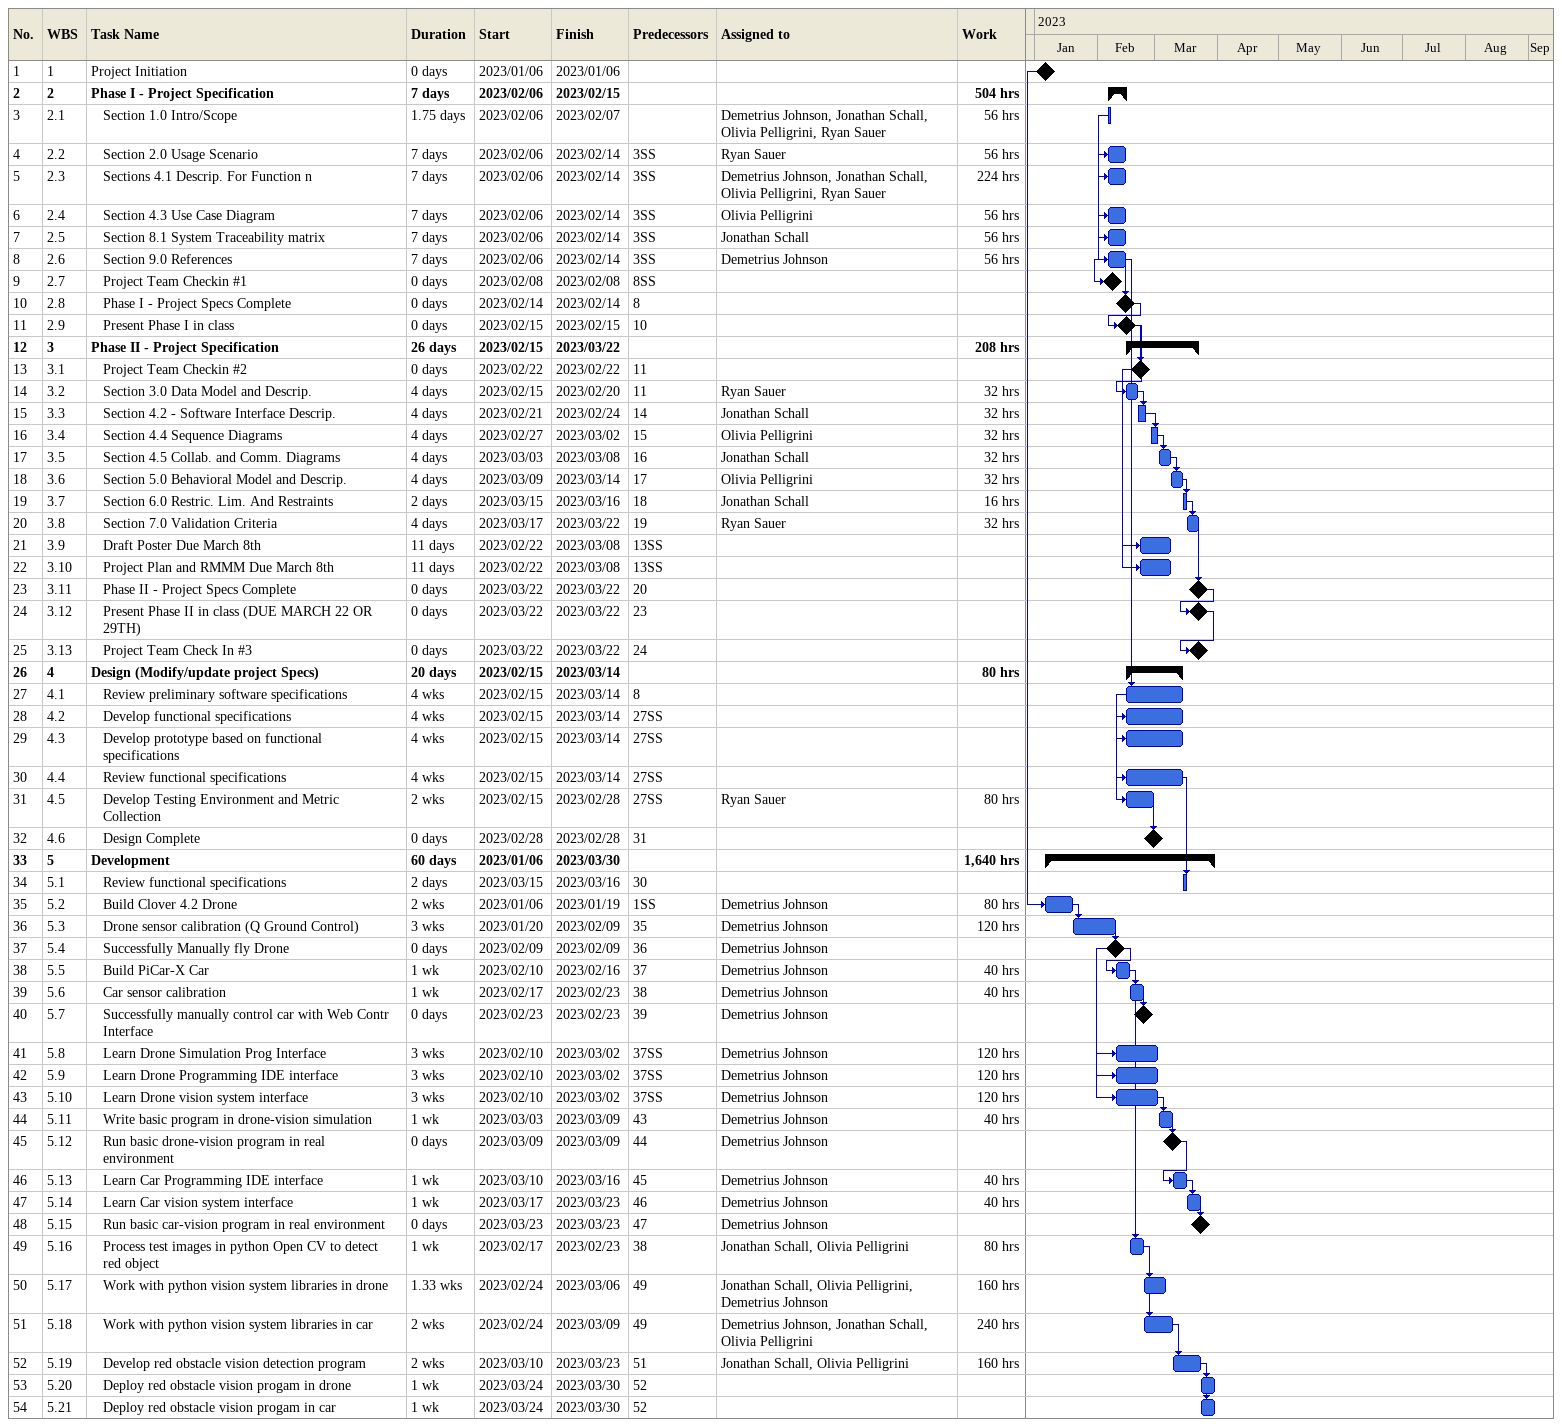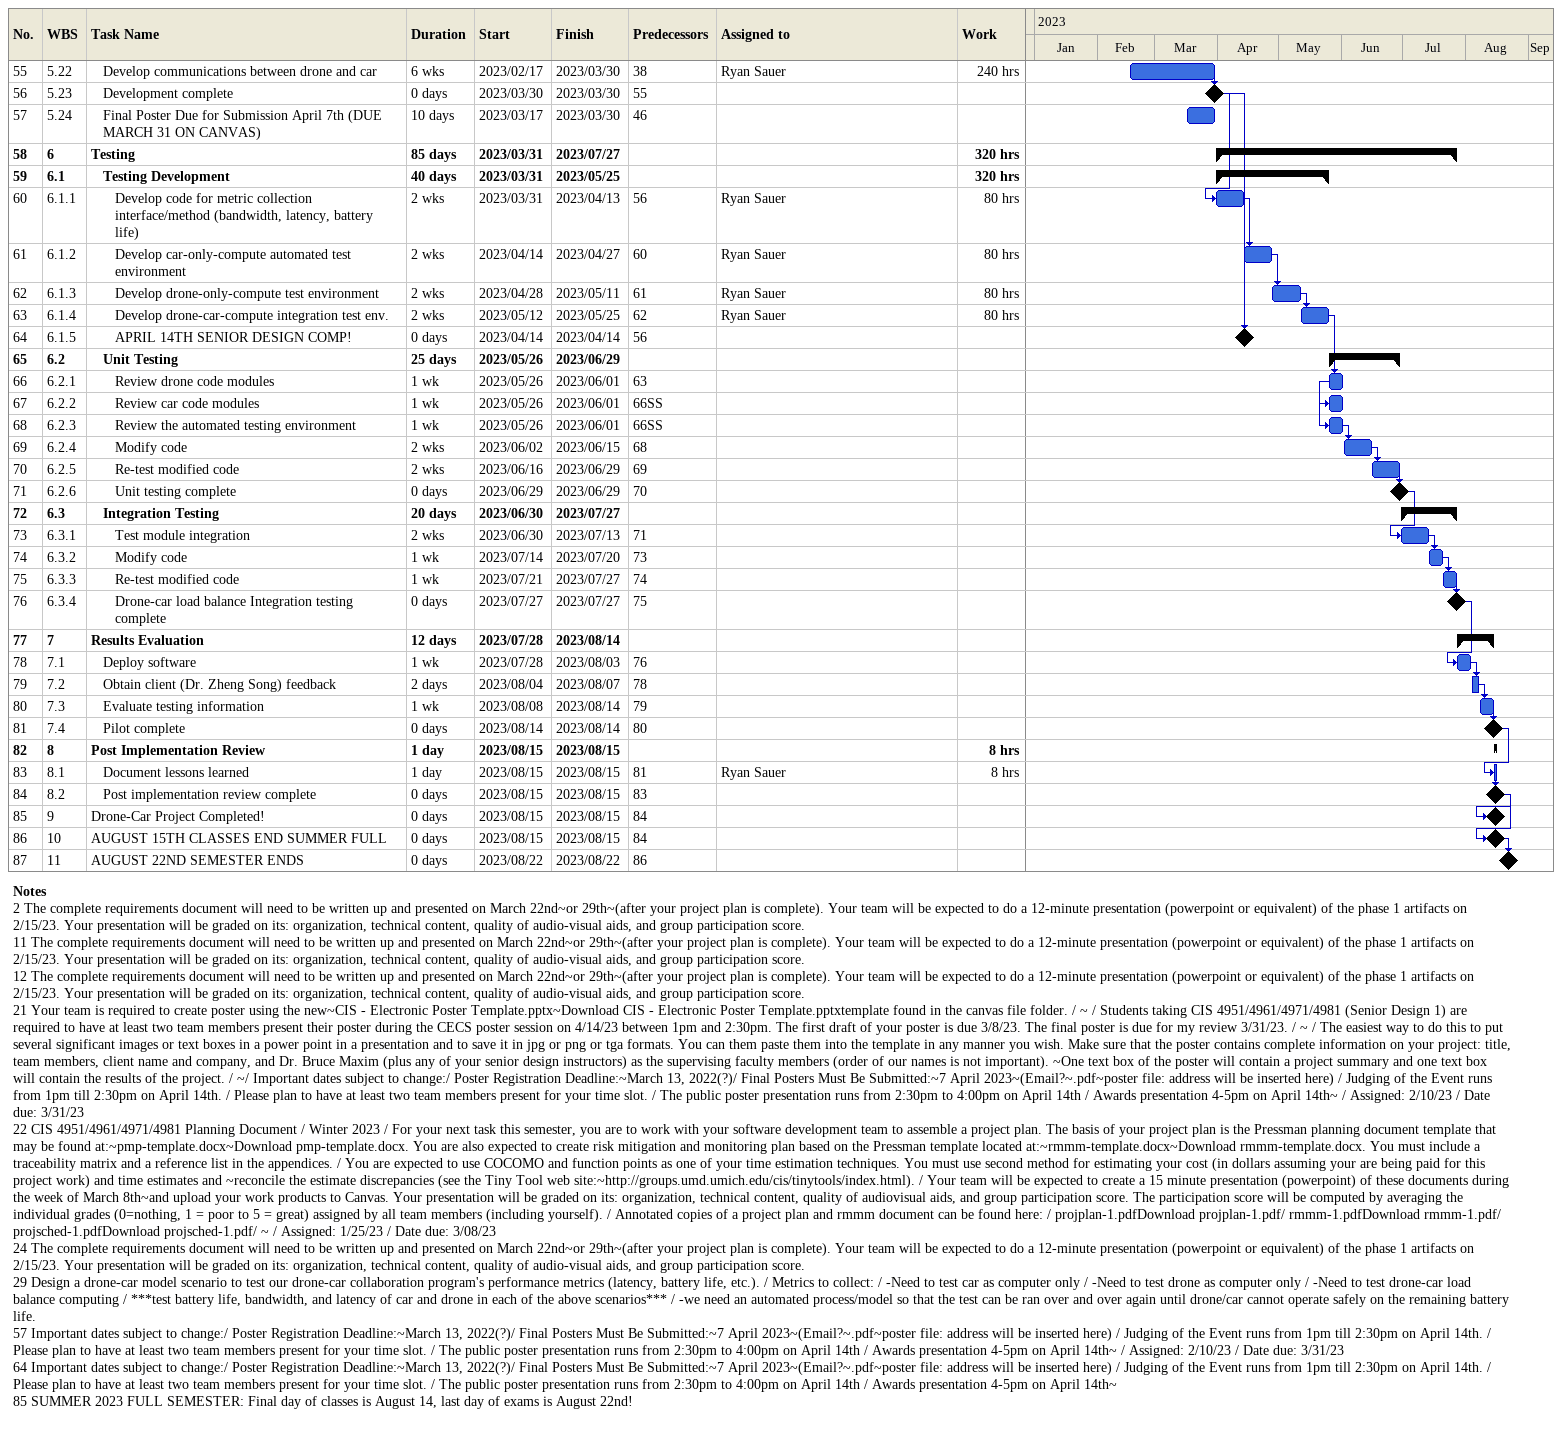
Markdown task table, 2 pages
| ID | WBS | Task | Duration | Start | Finish | Predecessors | Resources | Work (h) |
|---|---|---|---|---|---|---|---|---|
| 1 | 1 | Project Initiation | 0d | 2023-01-06 | 2023-01-06 |  |  |  |
| 2 | 2 | **Phase I - Project Specification** | 7d | 2023-02-06 | 2023-02-15 |  |  | 504 |
| 3 | 2.1 | Section 1.0 Intro/Scope | 1.75d | 2023-02-06 | 2023-02-07 |  | Demetrius Johnson, Jonathan Schall, Olivia Pelligrini, Ryan Sauer | 56 |
| 4 | 2.2 | Section 2.0 Usage Scenario | 7d | 2023-02-06 | 2023-02-14 | 3SS | Ryan Sauer | 56 |
| 5 | 2.3 | Sections 4.1 Descrip. For Function n | 7d | 2023-02-06 | 2023-02-14 | 3SS | Demetrius Johnson, Jonathan Schall, Olivia Pelligrini, Ryan Sauer | 224 |
| 6 | 2.4 | Section 4.3 Use Case Diagram | 7d | 2023-02-06 | 2023-02-14 | 3SS | Olivia Pelligrini | 56 |
| 7 | 2.5 | Section 8.1 System Traceability matrix | 7d | 2023-02-06 | 2023-02-14 | 3SS | Jonathan Schall | 56 |
| 8 | 2.6 | Section 9.0 References | 7d | 2023-02-06 | 2023-02-14 | 3SS | Demetrius Johnson | 56 |
| 9 | 2.7 | Project Team Checkin #1 | 0d | 2023-02-08 | 2023-02-08 | 8SS |  |  |
| 10 | 2.8 | Phase I - Project Specs Complete | 0d | 2023-02-14 | 2023-02-14 | 8 |  |  |
| 11 | 2.9 | Present Phase I in class | 0d | 2023-02-15 | 2023-02-15 | 10 |  |  |
| 12 | 3 | **Phase II - Project Specification** | 26d | 2023-02-15 | 2023-03-22 |  |  | 208 |
| 13 | 3.1 | Project Team Checkin #2 | 0d | 2023-02-22 | 2023-02-22 | 11 |  |  |
| 14 | 3.2 | Section 3.0 Data Model and Descrip. | 4d | 2023-02-15 | 2023-02-20 | 11 | Ryan Sauer | 32 |
| 15 | 3.3 | Section 4.2 - Software Interface Descrip. | 4d | 2023-02-21 | 2023-02-24 | 14 | Jonathan Schall | 32 |
| 16 | 3.4 | Section 4.4 Sequence Diagrams | 4d | 2023-02-27 | 2023-03-02 | 15 | Olivia Pelligrini | 32 |
| 17 | 3.5 | Section 4.5 Collab. and Comm. Diagrams | 4d | 2023-03-03 | 2023-03-08 | 16 | Jonathan Schall | 32 |
| 18 | 3.6 | Section 5.0 Behavioral Model and Descrip. | 4d | 2023-03-09 | 2023-03-14 | 17 | Olivia Pelligrini | 32 |
| 19 | 3.7 | Section 6.0 Restric. Lim. And Restraints | 2d | 2023-03-15 | 2023-03-16 | 18 | Jonathan Schall | 16 |
| 20 | 3.8 | Section 7.0 Validation Criteria | 4d | 2023-03-17 | 2023-03-22 | 19 | Ryan Sauer | 32 |
| 21 | 3.9 | Draft Poster Due March 8th | 11d | 2023-02-22 | 2023-03-08 | 13SS |  |  |
| 22 | 3.10 | Project Plan and RMMM Due March 8th | 11d | 2023-02-22 | 2023-03-08 | 13SS |  |  |
| 23 | 3.11 | Phase II - Project Specs Complete | 0d | 2023-03-22 | 2023-03-22 | 20 |  |  |
| 24 | 3.12 | Present Phase II in class (DUE MARCH 22 OR 29TH) | 0d | 2023-03-22 | 2023-03-22 | 23 |  |  |
| 25 | 3.13 | Project Team Check In #3 | 0d | 2023-03-22 | 2023-03-22 | 24 |  |  |
| 26 | 4 | **Design (Modify/update project Specs)** | 20d | 2023-02-15 | 2023-03-14 |  |  | 80 |
| 27 | 4.1 | Review preliminary software specifications | 4w | 2023-02-15 | 2023-03-14 | 8 |  |  |
| 28 | 4.2 | Develop functional specifications | 4w | 2023-02-15 | 2023-03-14 | 27SS |  |  |
| 29 | 4.3 | Develop prototype based on functional specifications | 4w | 2023-02-15 | 2023-03-14 | 27SS |  |  |
| 30 | 4.4 | Review functional specifications | 4w | 2023-02-15 | 2023-03-14 | 27SS |  |  |
| 31 | 4.5 | Develop Testing Environment and Metric Collection | 2w | 2023-02-15 | 2023-02-28 | 27SS | Ryan Sauer | 80 |
| 32 | 4.6 | Design Complete | 0d | 2023-02-28 | 2023-02-28 | 31 |  |  |
| 33 | 5 | **Development** | 60d | 2023-01-06 | 2023-03-30 |  |  | 1640 |
| 34 | 5.1 | Review functional specifications | 2d | 2023-03-15 | 2023-03-16 | 30 |  |  |
| 35 | 5.2 | Build Clover 4.2 Drone | 2w | 2023-01-06 | 2023-01-19 | 1SS | Demetrius Johnson | 80 |
| 36 | 5.3 | Drone sensor calibration (Q Ground Control) | 3w | 2023-01-20 | 2023-02-09 | 35 | Demetrius Johnson | 120 |
| 37 | 5.4 | Successfully Manually fly Drone | 0d | 2023-02-09 | 2023-02-09 | 36 | Demetrius Johnson |  |
| 38 | 5.5 | Build PiCar-X Car | 1w | 2023-02-10 | 2023-02-16 | 37 | Demetrius Johnson | 40 |
| 39 | 5.6 | Car sensor calibration | 1w | 2023-02-17 | 2023-02-23 | 38 | Demetrius Johnson | 40 |
| 40 | 5.7 | Successfully manually control car with Web Contr Interface | 0d | 2023-02-23 | 2023-02-23 | 39 | Demetrius Johnson |  |
| 41 | 5.8 | Learn Drone Simulation Prog Interface | 3w | 2023-02-10 | 2023-03-02 | 37SS | Demetrius Johnson | 120 |
| 42 | 5.9 | Learn Drone Programming IDE interface | 3w | 2023-02-10 | 2023-03-02 | 37SS | Demetrius Johnson | 120 |
| 43 | 5.10 | Learn Drone vision system interface | 3w | 2023-02-10 | 2023-03-02 | 37SS | Demetrius Johnson | 120 |
| 44 | 5.11 | Write basic program in drone-vision simulation | 1w | 2023-03-03 | 2023-03-09 | 43 | Demetrius Johnson | 40 |
| 45 | 5.12 | Run basic drone-vision program in real environment | 0d | 2023-03-09 | 2023-03-09 | 44 | Demetrius Johnson |  |
| 46 | 5.13 | Learn Car Programming IDE interface | 1w | 2023-03-10 | 2023-03-16 | 45 | Demetrius Johnson | 40 |
| 47 | 5.14 | Learn Car vision system interface | 1w | 2023-03-17 | 2023-03-23 | 46 | Demetrius Johnson | 40 |
| 48 | 5.15 | Run basic car-vision program in real environment | 0d | 2023-03-23 | 2023-03-23 | 47 | Demetrius Johnson |  |
| 49 | 5.16 | Process test images in python Open CV to detect red object | 1w | 2023-02-17 | 2023-02-23 | 38 | Jonathan Schall, Olivia Pelligrini | 80 |
| 50 | 5.17 | Work with python vision system libraries in drone | 1.33w | 2023-02-24 | 2023-03-06 | 49 | Jonathan Schall, Olivia Pelligrini, Demetrius Johnson | 160 |
| 51 | 5.18 | Work with python vision system libraries in car | 2w | 2023-02-24 | 2023-03-09 | 49 | Demetrius Johnson, Jonathan Schall, Olivia Pelligrini | 240 |
| 52 | 5.19 | Develop red obstacle vision detection program | 2w | 2023-03-10 | 2023-03-23 | 51 | Jonathan Schall, Olivia Pelligrini | 160 |
| 53 | 5.20 | Deploy red obstacle vision progam in drone | 1w | 2023-03-24 | 2023-03-30 | 52 |  |  |
| 54 | 5.21 | Deploy red obstacle vision progam in car | 1w | 2023-03-24 | 2023-03-30 | 52 |  |  |
| 55 | 5.22 | Develop communications between drone and car | 6w | 2023-02-17 | 2023-03-30 | 38 | Ryan Sauer | 240 |
| 56 | 5.23 | Development complete | 0d | 2023-03-30 | 2023-03-30 | 55 |  |  |
| 57 | 5.24 | Final Poster Due for Submission April 7th (DUE MARCH 31 ON CANVAS) | 10d | 2023-03-17 | 2023-03-30 | 46 |  |  |
| 58 | 6 | **Testing** | 85d | 2023-03-31 | 2023-07-27 |  |  | 320 |
| 59 | 6.1 | **Testing Development** | 40d | 2023-03-31 | 2023-05-25 |  |  | 320 |
| 60 | 6.1.1 | Develop code for metric collection interface/method (bandwidth, latency, battery life) | 2w | 2023-03-31 | 2023-04-13 | 56 | Ryan Sauer | 80 |
| 61 | 6.1.2 | Develop car-only-compute automated test environment | 2w | 2023-04-14 | 2023-04-27 | 60 | Ryan Sauer | 80 |
| 62 | 6.1.3 | Develop drone-only-compute test environment | 2w | 2023-04-28 | 2023-05-11 | 61 | Ryan Sauer | 80 |
| 63 | 6.1.4 | Develop drone-car-compute integration test env. | 2w | 2023-05-12 | 2023-05-25 | 62 | Ryan Sauer | 80 |
| 64 | 6.1.5 | APRIL 14TH SENIOR DESIGN COMP! | 0d | 2023-04-14 | 2023-04-14 | 56 |  |  |
| 65 | 6.2 | **Unit Testing** | 25d | 2023-05-26 | 2023-06-29 |  |  |  |
| 66 | 6.2.1 | Review drone code modules | 1w | 2023-05-26 | 2023-06-01 | 63 |  |  |
| 67 | 6.2.2 | Review car code modules | 1w | 2023-05-26 | 2023-06-01 | 66SS |  |  |
| 68 | 6.2.3 | Review the automated testing environment | 1w | 2023-05-26 | 2023-06-01 | 66SS |  |  |
| 69 | 6.2.4 | Modify code | 2w | 2023-06-02 | 2023-06-15 | 68 |  |  |
| 70 | 6.2.5 | Re-test modified code | 2w | 2023-06-16 | 2023-06-29 | 69 |  |  |
| 71 | 6.2.6 | Unit testing complete | 0d | 2023-06-29 | 2023-06-29 | 70 |  |  |
| 72 | 6.3 | **Integration Testing** | 20d | 2023-06-30 | 2023-07-27 |  |  |  |
| 73 | 6.3.1 | Test module integration | 2w | 2023-06-30 | 2023-07-13 | 71 |  |  |
| 74 | 6.3.2 | Modify code | 1w | 2023-07-14 | 2023-07-20 | 73 |  |  |
| 75 | 6.3.3 | Re-test modified code | 1w | 2023-07-21 | 2023-07-27 | 74 |  |  |
| 76 | 6.3.4 | Drone-car load balance Integration testing complete | 0d | 2023-07-27 | 2023-07-27 | 75 |  |  |
| 77 | 7 | **Results Evaluation** | 12d | 2023-07-28 | 2023-08-14 |  |  |  |
| 78 | 7.1 | Deploy software | 1w | 2023-07-28 | 2023-08-03 | 76 |  |  |
| 79 | 7.2 | Obtain client (Dr. Zheng Song) feedback | 2d | 2023-08-04 | 2023-08-07 | 78 |  |  |
| 80 | 7.3 | Evaluate testing information | 1w | 2023-08-08 | 2023-08-14 | 79 |  |  |
| 81 | 7.4 | Pilot complete | 0d | 2023-08-14 | 2023-08-14 | 80 |  |  |
| 82 | 8 | **Post Implementation Review** | 1d | 2023-08-15 | 2023-08-15 |  |  | 8 |
| 83 | 8.1 | Document lessons learned | 1d | 2023-08-15 | 2023-08-15 | 81 | Ryan Sauer | 8 |
| 84 | 8.2 | Post implementation review complete | 0d | 2023-08-15 | 2023-08-15 | 83 |  |  |
| 85 | 9 | Drone-Car Project Completed! | 0d | 2023-08-15 | 2023-08-15 | 84 |  |  |
| 86 | 10 | AUGUST 15TH CLASSES END SUMMER FULL | 0d | 2023-08-15 | 2023-08-15 | 84 |  |  |
| 87 | 11 | AUGUST 22ND SEMESTER ENDS | 0d | 2023-08-22 | 2023-08-22 | 86 |  |  |

Notes
- 2: The complete requirements document will need to be written up and presented on March 22nd~or 29th~(after your project plan is complete). Your team will be expected to do a 12-minute presentation (powerpoint or equivalent) of the phase 1 artifacts on 2/15/23. Your presentation will be graded on its: organization, technical content, quality of audio-visual aids, and group participation score.
- 11: The complete requirements document will need to be written up and presented on March 22nd~or 29th~(after your project plan is complete). Your team will be expected to do a 12-minute presentation (powerpoint or equivalent) of the phase 1 artifacts on 2/15/23. Your presentation will be graded on its: organization, technical content, quality of audio-visual aids, and group participation score.
- 12: The complete requirements document will need to be written up and presented on March 22nd~or 29th~(after your project plan is complete). Your team will be expected to do a 12-minute presentation (powerpoint or equivalent) of the phase 1 artifacts on 2/15/23. Your presentation will be graded on its: organization, technical content, quality of audio-visual aids, and group participation score.
- 21: Your team is required to create poster using the new~CIS - Electronic Poster Template.pptx~Download CIS - Electronic Poster Template.pptxtemplate found in the canvas file folder. / ~ / Students taking CIS 4951/4961/4971/4981 (Senior Design 1) are required to have at least two team members present their poster during the CECS poster session on 4/14/23 between 1pm and 2:30pm. The first draft of your poster is due 3/8/23. The final poster is due for my review 3/31/23. / ~ / The easiest way to do this to put several significant images or text boxes in a power point in a presentation and to save it in jpg or png or tga formats. You can them paste them into the template in any manner you wish. Make sure that the poster contains complete information on your project: title, team members, client name and company, and Dr. Bruce Maxim (plus any of your senior design instructors) as the supervising faculty members (order of our names is not important). ~One text box of the poster will contain a project summary and one text box will contain the results of the project. / ~/ Important dates subject to change:/ Poster Registration Deadline:~March 13, 2022(?)/ Final Posters Must Be Submitted:~7 April 2023~(Email?~.pdf~poster file: address will be inserted here) / Judging of the Event runs from 1pm till 2:30pm on April 14th. / Please plan to have at least two team members present for your time slot. / The public poster presentation runs from 2:30pm to 4:00pm on April 14th / Awards presentation 4-5pm on April 14th~ / Assigned: 2/10/23 / Date due: 3/31/23
- 22: CIS 4951/4961/4971/4981 Planning Document / Winter 2023 / For your next task this semester, you are to work with your software development team to assemble a project plan. The basis of your project plan is the Pressman planning document template that may be found at:~pmp-template.docx~Download pmp-template.docx. You are also expected to create risk mitigation and monitoring plan based on the Pressman template located at:~rmmm-template.docx~Download rmmm-template.docx. You must include a traceability matrix and a reference list in the appendices. / You are expected to use COCOMO and function points as one of your time estimation techniques. You must use second method for estimating your cost (in dollars assuming your are being paid for this project work) and time estimates and ~reconcile the estimate discrepancies (see the Tiny Tool web site:~http://groups.umd.umich.edu/cis/tinytools/index.html). / Your team will be expected to create a 15 minute presentation (powerpoint) of these documents during the week of March 8th~and upload your work products to Canvas. Your presentation will be graded on its: organization, technical content, quality of audiovisual aids, and group participation score. The participation score will be computed by averaging the individual grades (0=nothing, 1 = poor to 5 = great) assigned by all team members (including yourself). / Annotated copies of a project plan and rmmm document can be found here: / projplan-1.pdfDownload projplan-1.pdf/ rmmm-1.pdfDownload rmmm-1.pdf/ projsched-1.pdfDownload projsched-1.pdf/ ~ / Assigned: 1/25/23 / Date due: 3/08/23
- 24: The complete requirements document will need to be written up and presented on March 22nd~or 29th~(after your project plan is complete). Your team will be expected to do a 12-minute presentation (powerpoint or equivalent) of the phase 1 artifacts on 2/15/23. Your presentation will be graded on its: organization, technical content, quality of audio-visual aids, and group participation score.
- 29: Design a drone-car model scenario to test our drone-car collaboration program's performance metrics (latency, battery life, etc.). / Metrics to collect: / -Need to test car as computer only / -Need to test drone as computer only / -Need to test drone-car load balance computing / ***test battery life, bandwidth, and latency of car and drone in each of the above scenarios*** / -we need an automated process/model so that the test can be ran over and over again until drone/car cannot operate safely on the remaining battery life.
- 57: Important dates subject to change:/ Poster Registration Deadline:~March 13, 2022(?)/ Final Posters Must Be Submitted:~7 April 2023~(Email?~.pdf~poster file: address will be inserted here) / Judging of the Event runs from 1pm till 2:30pm on April 14th. / Please plan to have at least two team members present for your time slot. / The public poster presentation runs from 2:30pm to 4:00pm on April 14th / Awards presentation 4-5pm on April 14th~ / Assigned: 2/10/23 / Date due: 3/31/23
- 64: Important dates subject to change:/ Poster Registration Deadline:~March 13, 2022(?)/ Final Posters Must Be Submitted:~7 April 2023~(Email?~.pdf~poster file: address will be inserted here) / Judging of the Event runs from 1pm till 2:30pm on April 14th. / Please plan to have at least two team members present for your time slot. / The public poster presentation runs from 2:30pm to 4:00pm on April 14th / Awards presentation 4-5pm on April 14th~
- 85: SUMMER 2023 FULL SEMESTER: Final day of classes is August 14, last day of exams is August 22nd!
